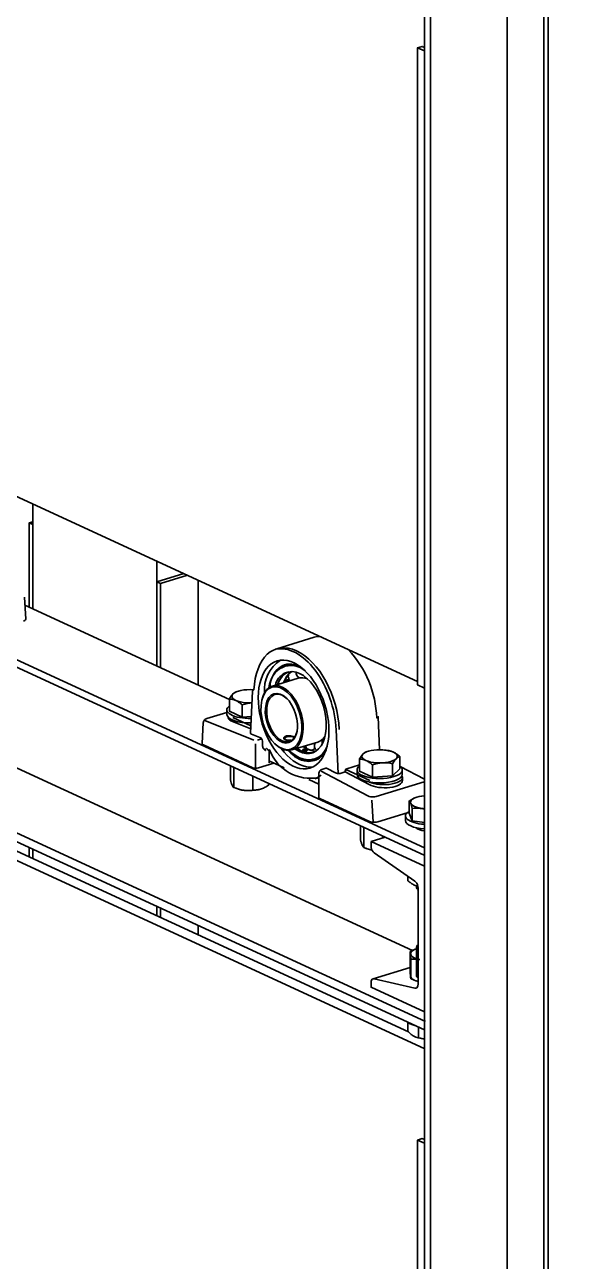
# Model space of a CAD drawing. Header units: millimetres. Extents: x -8400 to 8400, y -5940 to 5940.
# Drawn here: x 5259 to 5501, y 2877 to 3406 of the extents above; entities that cross this region are included whole.
import ezdxf

# ---------------------------------------------------------------- set-up
doc = ezdxf.new("R2010")
doc.units = ezdxf.units.MM
doc.layers.add('粗实线层', color=7, linetype='Continuous', lineweight=35)

msp = doc.modelspace()

# ---------------------------------------------------------------- linework, layer by layer
at = {"layer": '粗实线层', "linetype": 'Continuous', "lineweight": 35}
for points in [[(5481.115, 329.006), (5466.77, 335.623), (5466.247, 335.804), (5465.61, 335.924), (5464.909, 335.972), (5464.2, 335.944), (5463.541, 335.844), (5434.383, 329.462), (5433.724, 329.362), (5433.015, 329.334), (5432.314, 329.382), (5431.677, 329.501), (5431.154, 329.683), (5429.862, 330.279), (5429.862, 3911.461), (3411.605, 4842.468), (3411.605, 4840.57), (3411.713, 4839.838), (3412.025, 4839.252), (3412.506, 4838.877), (5429.848, 3908.291)], [(5515.61, 3893.617), (6350.087, 4148.576), (6350.44, 4148.781), (6350.713, 4149.149), (6350.885, 4149.653), (6350.943, 4150.255), (6350.943, 4152.153), (6324.387, 4164.403), (5489.048, 3909.18), (5515.604, 3896.93), (5515.604, 315.749), (5482.974, 305.779), (5481.682, 306.375), (5481.261, 306.656), (5481.115, 306.973), (5481.115, 3888.155)], [(5429.862, 3051.702), (5429.862, 3053.599), (3411.605, 3984.607), (3427.906, 3989.587)], [(3411.605, 3984.607), (3411.605, 3982.709), (3411.713, 3981.976), (3412.025, 3981.39), (3412.506, 3981.015), (5429.848, 3050.429)], [(5465.407, 3917.128), (5465.407, 335.946)], [(3415.693, 3912.533), (3413.26, 3911.334), (3412.732, 3910.979), (3412.27, 3910.477), (3411.911, 3909.865), (3411.683, 3909.194), (3411.605, 3908.517), (3411.605, 3906.619), (5429.862, 2975.612), (5429.862, 2977.51)], [(3412.133, 3910.275), (5430.389, 2979.268)], [(5432.517, 3910.542), (5432.517, 329.36)], [(5482.974, 3886.961), (5482.974, 305.779)], [(4451.743, 3458.539), (5424.763, 3009.692)], [(5429.862, 3396.555), (5428.938, 3396.982), (5426.98, 3396.383), (5429.862, 3395.054)], [(5426.98, 3396.383), (5426.98, 3123.428), (5429.862, 3122.099)], [(4966.859, 3337.18), (5426.971, 3124.933)], [(5262.148, 3155.982), (5262.148, 3200.966)], [(5262.148, 3193.365), (5260.554, 3192.878), (5262.148, 3192.143), (5262.148, 3155.985)], [(5260.554, 3192.878), (5260.554, 3156.72)], [(5423.08, 2974.757), (4966.855, 3185.21)], [(5429.856, 2967.628), (4966.859, 3181.205)], [(5315.259, 3176.465), (5315.259, 3131.482)], [(5326.764, 3171.158), (5315.259, 3167.643), (5316.853, 3166.908), (5328.358, 3170.423)], [(5332.97, 3123.315), (5332.97, 3168.294)], [(5315.259, 3167.643), (5315.259, 3131.485)], [(5316.853, 3166.908), (5316.853, 3130.749)], [(5258.552, 3160.965), (5259.097, 3151.57), (5258.999, 3151.287), (5258.68, 3151.027), (5258.169, 3150.816)], [(5346.316, 3117.16), (5258.743, 3157.557)], [(5382.708, 3143.83), (5366.654, 3138.925)], [(5385.09, 3144.253), (5383.881, 3144.112), (5382.708, 3143.83)], [(5370.992, 3132.351), (5368.989, 3131.234)], [(5375.861, 3126.341), (5364.756, 3122.949)], [(5366.943, 3123.616), (5367.53, 3125.008), (5368.239, 3126.237), (5369.061, 3127.29), (5369.986, 3128.153), (5371.003, 3128.814)], [(5367.043, 3123.646), (5367.581, 3124.909), (5368.221, 3126.038), (5368.956, 3127.02), (5369.778, 3127.845), (5370.679, 3128.504), (5371.651, 3128.992)], [(5373.038, 3129.136), (5372.008, 3128.285), (5371.095, 3127.209), (5370.309, 3125.923), (5369.664, 3124.447)], [(5371.881, 3128.321), (5371.003, 3127.158), (5370.261, 3125.853), (5369.721, 3124.605)], [(5379.824, 3126.015), (5378.796, 3126.367), (5377.783, 3126.54), (5376.801, 3126.531), (5375.86, 3126.341)], [(5346.32, 3117.431), (5346.703, 3118.068), (5347.089, 3118.647), (5347.284, 3118.911), (5347.48, 3119.158), (5347.579, 3119.274), (5347.678, 3119.385), (5347.703, 3119.412), (5347.727, 3119.439), (5347.752, 3119.465), (5347.777, 3119.491), (5347.827, 3119.542), (5347.876, 3119.592), (5348.452, 3120.038), (5349.225, 3120.439), (5350.173, 3120.785), (5351.265, 3121.062), (5352.47, 3121.265), (5353.75, 3121.386), (5355.308, 3121.419), (5356.85, 3121.332)], [(5349.557, 3120.574), (5349.06, 3120.384), (5348.663, 3120.197), (5348.468, 3120.078), (5348.272, 3119.938), (5348.075, 3119.776), (5347.876, 3119.592), (5347.516, 3119.115), (5347.381, 3118.622), (5347.476, 3118.128), (5347.798, 3117.647), (5348.338, 3117.195), (5349.079, 3116.785), (5349.999, 3116.429), (5351.068, 3116.139), (5352.256, 3115.923), (5353.526, 3115.787), (5354.839, 3115.737), (5356.156, 3115.773)], [(5356.848, 3121.279), (5356.396, 3121.057), (5356.227, 3120.766), (5355.443, 3102.739), (5355.537, 3102.543), (5355.824, 3102.374), (5359.442, 3100.944), (5359.782, 3100.728), (5360.091, 3100.372), (5360.338, 3099.911), (5360.498, 3099.394), (5360.553, 3098.873), (5360.553, 3097.487), (5360.555, 3097.387), (5360.56, 3097.289), (5360.57, 3097.193), (5360.584, 3097.098), (5360.6, 3097.005), (5360.621, 3096.915), (5360.632, 3096.87), (5360.644, 3096.826), (5360.657, 3096.782), (5360.671, 3096.738), (5360.733, 3096.57), (5360.805, 3096.412), (5360.885, 3096.262), (5360.974, 3096.121), (5361.022, 3096.052), (5361.071, 3095.985), (5361.121, 3095.921), (5361.173, 3095.857), (5361.28, 3095.735), (5361.391, 3095.619), (5361.505, 3095.507), (5361.621, 3095.398), (5361.68, 3095.344), (5361.739, 3095.291), (5361.769, 3095.264), (5361.798, 3095.238), (5361.813, 3095.224), (5361.828, 3095.211), (5361.843, 3095.198), (5361.858, 3095.185)], [(5355.755, 3109.899), (5351.839, 3109.663), (5346.32, 3112.209), (5346.32, 3117.431), (5346.658, 3117.411), (5347, 3117.377), (5347.086, 3117.366), (5347.172, 3117.354), (5347.257, 3117.341), (5347.344, 3117.327), (5347.516, 3117.295), (5347.689, 3117.258), (5348.035, 3117.171), (5348.382, 3117.064), (5348.73, 3116.935), (5349.079, 3116.785), (5349.43, 3116.612), (5349.782, 3116.417), (5349.825, 3116.392), (5349.869, 3116.366), (5349.913, 3116.339), (5349.957, 3116.312), (5350.045, 3116.258), (5350.133, 3116.202), (5350.306, 3116.087), (5350.48, 3115.969), (5350.824, 3115.719), (5351.165, 3115.454), (5351.503, 3115.176), (5351.839, 3114.885), (5351.839, 3109.663)], [(5351.839, 3114.885), (5352.903, 3115.209), (5353.975, 3115.472), (5354.516, 3115.577), (5355.059, 3115.663), (5356.009, 3115.763)], [(5360.268, 3116.978), (5360.196, 3116.652)], [(5371.053, 3117.532), (5370.009, 3118.394), (5368.936, 3119.017)], [(5345.277, 3111.659), (5336.657, 3109.025), (5336.323, 3108.904), (5336.019, 3108.732), (5335.723, 3108.492), (5335.47, 3108.197), (5335.307, 3107.918), (5335.209, 3107.615), (5335.193, 3107.474), (5335.192, 3107.33)], [(5345.277, 3112.731), (5345.277, 3110.78)], [(5365.393, 3089.903), (5358.791, 3087.885), (5358.21, 3087.77), (5357.557, 3087.747), (5356.929, 3087.819), (5356.423, 3087.976), (5335.184, 3097.774), (5334.864, 3097.963), (5334.671, 3098.175), (5334.615, 3098.397), (5335.16, 3107.293)], [(5335.528, 3108.275), (5335.825, 3108.128), (5356.875, 3099.809)], [(5355.526, 3104.652), (5347.621, 3107.776), (5346.987, 3108.068), (5346.481, 3108.389), (5346.112, 3108.735), (5345.888, 3109.099), (5345.813, 3109.473), (5345.813, 3109.587)], [(5355.583, 3105.949), (5347.856, 3109.513)], [(5358.334, 3099.827), (5360.096, 3100.365)], [(5374.212, 3101.089), (5374.157, 3101.115), (5374.077, 3101.151), (5373.992, 3101.187), (5373.902, 3101.223), (5373.808, 3101.258), (5373.76, 3101.275), (5373.71, 3101.293), (5373.66, 3101.31), (5373.609, 3101.327), (5373.505, 3101.36), (5373.398, 3101.392), (5373.287, 3101.423), (5373.174, 3101.454), (5373.145, 3101.461), (5373.116, 3101.469), (5373.088, 3101.476), (5373.058, 3101.482), (5373, 3101.496), (5372.941, 3101.51), (5372.822, 3101.535), (5372.702, 3101.559), (5372.581, 3101.581), (5372.459, 3101.601), (5372.397, 3101.61), (5372.335, 3101.618), (5372.273, 3101.627), (5372.211, 3101.634), (5372.087, 3101.647), (5371.964, 3101.656), (5371.842, 3101.663), (5371.721, 3101.668), (5371.6, 3101.67), (5371.48, 3101.668), (5371.421, 3101.666), (5371.362, 3101.663), (5371.303, 3101.659), (5371.245, 3101.655), (5371.132, 3101.643), (5371.022, 3101.629), (5370.914, 3101.611), (5370.808, 3101.59), (5370.757, 3101.578), (5370.706, 3101.565), (5370.681, 3101.559), (5370.656, 3101.552), (5370.631, 3101.545), (5370.607, 3101.537), (5370.512, 3101.506), (5370.422, 3101.472), (5370.337, 3101.435), (5370.255, 3101.396), (5370.178, 3101.353), (5370.106, 3101.307), (5370.039, 3101.259), (5369.977, 3101.209), (5369.921, 3101.157), (5369.871, 3101.104), (5369.826, 3101.049), (5369.787, 3100.992), (5369.778, 3100.978), (5369.769, 3100.963), (5369.761, 3100.949), (5369.753, 3100.934), (5369.738, 3100.905), (5369.725, 3100.875), (5369.704, 3100.816), (5369.688, 3100.756), (5369.679, 3100.696), (5369.675, 3100.637), (5369.675, 3100.606), (5369.677, 3100.576), (5369.681, 3100.546), (5369.686, 3100.516), (5369.7, 3100.458), (5369.72, 3100.4), (5369.747, 3100.344), (5369.779, 3100.289), (5369.817, 3100.236), (5369.861, 3100.183), (5369.886, 3100.158), (5369.911, 3100.133), (5369.939, 3100.109), (5369.967, 3100.085), (5370.028, 3100.04), (5370.093, 3099.997), (5370.164, 3099.957), (5370.241, 3099.919), (5370.323, 3099.884), (5370.408, 3099.852), (5370.497, 3099.823), (5370.591, 3099.797), (5370.688, 3099.774), (5370.789, 3099.755), (5370.815, 3099.75), (5370.841, 3099.746), (5370.868, 3099.742), (5370.895, 3099.738), (5370.948, 3099.73), (5371.003, 3099.724), (5371.113, 3099.713), (5371.225, 3099.705), (5371.341, 3099.7), (5371.457, 3099.698), (5371.516, 3099.698), (5371.577, 3099.699), (5371.637, 3099.7), (5371.698, 3099.702), (5371.82, 3099.708), (5371.942, 3099.716), (5372.064, 3099.726), (5372.187, 3099.738), (5372.311, 3099.753), (5372.434, 3099.769), (5372.465, 3099.774), (5372.496, 3099.778), (5372.527, 3099.783), (5372.558, 3099.788), (5372.619, 3099.797), (5372.68, 3099.807), (5372.869, 3099.841)], [(5370.199, 3100.85), (5369.891, 3100.589), (5369.729, 3100.401), (5369.675, 3100.205)], [(5374.177, 3100.867), (5374.05, 3100.955), (5373.896, 3101.036), (5373.413, 3101.2), (5372.822, 3101.304), (5372.175, 3101.338), (5371.531, 3101.299), (5370.946, 3101.19), (5370.473, 3101.022), (5370.153, 3100.808), (5370.016, 3100.568), (5370.073, 3100.324), (5370.319, 3100.097), (5370.732, 3099.907), (5371.277, 3099.772), (5371.903, 3099.703)], [(5373.115, 3095.588), (5384.22, 3098.981), (5385.106, 3099.35), (5385.925, 3099.892), (5386.668, 3100.6), (5387.324, 3101.466)], [(5392.893, 3085.486), (5392.109, 3104.241)], [(5357.485, 3087.75), (5357.485, 3098.2)], [(5361.131, 3095.908), (5361.515, 3095.895), (5361.913, 3095.656)], [(5363.359, 3095.539), (5363.359, 3090.061), (5363.43, 3090.418), (5363.624, 3090.614), (5363.89, 3090.595), (5369.834, 3087.854)], [(5365.816, 3098.262), (5366.057, 3098.031)], [(5382.11, 3088.338), (5380.739, 3088.267), (5379.328, 3088.411), (5377.891, 3088.768), (5376.441, 3089.335), (5375.067, 3090.061), (5373.704, 3090.963), (5372.365, 3092.037), (5371.058, 3093.271), (5369.796, 3094.656), (5368.589, 3096.181)], [(5381.575, 3094.216), (5380.362, 3094.196), (5379.112, 3094.394), (5377.842, 3094.808), (5376.567, 3095.431), (5375.303, 3096.256)], [(5382.21, 3094.43), (5381.132, 3094.292), (5380.017, 3094.335), (5378.874, 3094.559), (5377.716, 3094.962), (5376.556, 3095.54), (5375.403, 3096.287)], [(5378.024, 3097.087), (5379.385, 3096.225), (5380.754, 3095.598), (5382.113, 3095.217), (5383.442, 3095.086)], [(5378.157, 3096.929), (5379.136, 3096.354), (5380.974, 3095.484), (5382.844, 3094.937)], [(5404.827, 3094.66), (5404.43, 3094.473), (5404.236, 3094.353), (5404.039, 3094.213), (5403.842, 3094.051), (5403.644, 3093.866), (5403.595, 3093.817), (5403.545, 3093.766), (5403.52, 3093.74), (5403.495, 3093.713), (5403.47, 3093.687), (5403.445, 3093.66), (5403.346, 3093.549), (5403.248, 3093.433), (5403.052, 3093.186), (5402.857, 3092.921), (5402.47, 3092.343), (5402.087, 3091.706)], [(5405.324, 3094.849), (5404.827, 3094.659)], [(5409.517, 3095.661), (5410.067, 3095.683), (5410.614, 3095.684), (5411.158, 3095.664), (5411.698, 3095.624), (5412.771, 3095.49), (5413.834, 3095.295), (5414.173, 3095.276), (5414.514, 3095.241), (5414.6, 3095.23), (5414.686, 3095.218), (5414.772, 3095.205), (5414.858, 3095.19), (5415.031, 3095.159), (5415.203, 3095.122), (5415.55, 3095.035), (5415.896, 3094.927), (5416.245, 3094.799), (5416.594, 3094.649), (5416.944, 3094.476), (5417.296, 3094.281), (5417.34, 3094.255), (5417.384, 3094.229), (5417.428, 3094.203), (5417.472, 3094.176), (5417.56, 3094.121), (5417.647, 3094.066), (5417.821, 3093.951), (5417.995, 3093.832), (5418.338, 3093.583), (5418.68, 3093.318), (5419.018, 3093.039), (5419.354, 3092.749)], [(5416.141, 3094.839), (5416.117, 3094.849)], [(5346.782, 3088.747), (5346.782, 3082.785), (5346.952, 3082.126), (5347.126, 3081.525), (5347.212, 3081.25), (5347.3, 3080.993), (5347.388, 3080.755), (5347.476, 3080.538), (5347.498, 3080.487), (5347.521, 3080.437), (5347.531, 3080.413), (5347.542, 3080.389), (5347.554, 3080.365), (5347.565, 3080.342), (5347.609, 3080.253), (5347.653, 3080.169), (5347.741, 3080.018), (5347.827, 3079.887), (5348, 3079.683), (5348.171, 3079.544)], [(5381.291, 3091.116), (5383.828, 3091.317)], [(5395.989, 3086.14), (5395.972, 3086.538), (5396.042, 3086.962), (5396.27, 3087.326), (5396.591, 3087.532), (5402.087, 3089.211)], [(5407.607, 3083.937), (5402.087, 3086.484), (5402.087, 3091.706), (5402.425, 3091.686), (5402.767, 3091.652), (5402.853, 3091.641), (5402.939, 3091.629), (5403.025, 3091.616), (5403.111, 3091.601), (5403.284, 3091.57), (5403.457, 3091.533), (5403.803, 3091.446), (5404.149, 3091.339), (5404.498, 3091.21), (5404.847, 3091.06), (5405.197, 3090.887), (5405.549, 3090.692), (5405.593, 3090.666), (5405.637, 3090.64), (5405.681, 3090.614), (5405.725, 3090.587), (5405.812, 3090.532), (5405.9, 3090.476), (5406.074, 3090.362), (5406.248, 3090.243), (5406.592, 3089.993), (5406.933, 3089.728), (5407.271, 3089.45), (5407.607, 3089.16)], [(5416.24, 3089.681), (5416.624, 3090.319), (5417.011, 3090.898), (5417.205, 3091.163), (5417.401, 3091.409), (5417.598, 3091.636), (5417.797, 3091.842), (5417.846, 3091.89), (5417.896, 3091.937), (5417.921, 3091.96), (5417.946, 3091.982), (5417.971, 3092.005), (5417.995, 3092.026), (5418.094, 3092.11), (5418.193, 3092.188), (5418.389, 3092.329), (5418.584, 3092.448), (5418.971, 3092.631), (5419.354, 3092.749), (5419.354, 3087.527), (5416.24, 3084.459)], [(5348.171, 3087.805), (5348.082, 3088.153)], [(5348.698, 3087.873), (5348.171, 3087.805), (5348.171, 3079.544), (5349.177, 3079.14), (5350.193, 3078.797), (5350.704, 3078.651), (5351.219, 3078.525), (5351.736, 3078.418), (5352.256, 3078.333), (5353.526, 3078.197), (5354.839, 3078.147), (5356.156, 3078.183), (5357.436, 3078.304), (5358.64, 3078.506), (5359.733, 3078.785)], [(5356.342, 3084.337), (5356.342, 3078.375), (5355.337, 3078.259), (5354.322, 3078.206), (5353.811, 3078.207), (5353.296, 3078.228), (5353.037, 3078.246), (5352.777, 3078.269), (5352.712, 3078.276), (5352.647, 3078.283), (5352.582, 3078.29), (5352.516, 3078.298), (5352.386, 3078.315), (5352.256, 3078.333), (5350.811, 3078.609), (5349.557, 3078.995), (5349.017, 3079.2)], [(5382.959, 3083.224), (5384.343, 3083.877), (5385.643, 3084.747)], [(5383.618, 3083.401), (5384.726, 3083.739)], [(5385.594, 3086.499), (5405.715, 3075.887), (5406.196, 3075.69), (5406.777, 3075.547), (5407.418, 3075.467), (5408.074, 3075.456), (5408.704, 3075.515), (5409.264, 3075.64), (5429.821, 3081.921)], [(5396.182, 3087.22), (5406.442, 3082.487)], [(5401.044, 3087.005), (5401.044, 3085.055)], [(5429.862, 3083.062), (5419.52, 3088.517)], [(5420.397, 3085.055), (5420.397, 3087.005)], [(5420.512, 3082.447), (5420.512, 3083.725)], [(5363.124, 3081.209), (5363.124, 3080.448), (5362.708, 3080.184), (5362.289, 3079.932), (5362.183, 3079.871), (5362.077, 3079.812), (5361.971, 3079.753), (5361.866, 3079.695), (5361.654, 3079.582), (5361.441, 3079.474), (5361.016, 3079.272), (5360.59, 3079.089), (5360.162, 3078.927), (5359.733, 3078.785), (5359.302, 3078.664), (5358.87, 3078.564), (5358.816, 3078.553), (5358.762, 3078.543), (5358.708, 3078.533), (5358.654, 3078.522), (5358.546, 3078.504), (5358.439, 3078.486), (5358.225, 3078.455), (5358.012, 3078.429), (5357.589, 3078.391), (5357.17, 3078.371), (5356.755, 3078.366), (5356.342, 3078.375)], [(5360.349, 3078.995), (5360.382, 3079.007)], [(5384.726, 3080.984), (5380.438, 3082.962)], [(5407.918, 3064.609), (5407.374, 3074.009)], [(5426.715, 3075.354), (5426.286, 3075.212), (5425.858, 3075.05), (5425.431, 3074.866), (5425.006, 3074.664), (5424.794, 3074.556), (5424.582, 3074.443), (5424.476, 3074.386), (5424.371, 3074.327), (5424.265, 3074.267), (5424.159, 3074.206), (5423.739, 3073.955), (5423.324, 3073.691)], [(5424.713, 3065.228), (5423.324, 3068.469), (5423.324, 3073.691), (5423.495, 3073.552), (5423.668, 3073.347), (5423.754, 3073.217), (5423.842, 3073.065), (5423.93, 3072.893), (5424.018, 3072.698), (5424.041, 3072.645), (5424.063, 3072.591), (5424.073, 3072.564), (5424.084, 3072.536), (5424.096, 3072.508), (5424.107, 3072.48), (5424.151, 3072.363), (5424.195, 3072.242), (5424.283, 3071.984), (5424.369, 3071.709), (5424.542, 3071.108), (5424.713, 3070.45), (5425.719, 3070.566), (5426.735, 3070.619), (5427.246, 3070.618), (5427.761, 3070.598), (5428.278, 3070.556), (5428.799, 3070.492), (5428.928, 3070.473), (5429.058, 3070.452), (5429.124, 3070.441), (5429.189, 3070.43), (5429.254, 3070.419), (5429.319, 3070.407), (5429.579, 3070.356), (5429.838, 3070.3), (5429.863, 3070.294)], [(5429.862, 3070.373), (5429.324, 3070.425), (5428.799, 3070.492), (5427.61, 3070.708), (5426.541, 3070.999), (5425.621, 3071.355), (5424.88, 3071.765), (5424.34, 3072.217), (5424.018, 3072.698), (5423.923, 3073.192), (5424.058, 3073.685), (5424.418, 3074.161), (5424.994, 3074.607), (5425.767, 3075.009), (5426.715, 3075.354), (5427.68, 3075.605), (5428.738, 3075.797), (5429.862, 3075.925)], [(5426.099, 3075.144), (5426.065, 3075.131)], [(5429.862, 3064.491), (5424.713, 3065.228), (5424.713, 3070.45)], [(5402.549, 3063.022), (5402.549, 3057.06), (5402.72, 3056.401), (5402.893, 3055.8), (5402.98, 3055.525), (5403.067, 3055.268), (5403.155, 3055.03), (5403.244, 3054.813), (5403.266, 3054.762), (5403.288, 3054.712), (5403.299, 3054.688), (5403.31, 3054.664), (5403.321, 3054.64), (5403.332, 3054.617), (5403.376, 3054.527), (5403.42, 3054.444), (5403.508, 3054.293), (5403.595, 3054.162), (5403.768, 3053.958), (5403.938, 3053.819)], [(5403.938, 3062.08), (5403.849, 3062.428)], [(5404.466, 3062.148), (5403.938, 3062.08), (5403.938, 3053.819), (5404.945, 3053.415), (5405.96, 3053.071), (5406.471, 3052.926), (5406.986, 3052.799), (5407.441, 3052.705)], [(5421.819, 3067.3), (5421.819, 3065.35)], [(5429.862, 3060.895), (5428.861, 3061.055), (5427.965, 3061.286), (5427.208, 3061.58), (5426.621, 3061.923), (5426.227, 3062.303)], [(5426.572, 3062.222), (5426.572, 3061.96)], [(5407.024, 3056.336), (5413.052, 3058.177)], [(5412.109, 3058.612), (5412.109, 3057.89)], [(5260.554, 3053.713), (5260.554, 3049.73)], [(5262.148, 3049), (5262.148, 3052.978), (5262.148, 3048.995)], [(5404.784, 3053.476), (5405.324, 3053.27), (5406.308, 3052.954), (5407.422, 3052.705)], [(5422.862, 3041.458), (5422.862, 3039.564), (5423.2, 3039.271), (5423.542, 3038.99), (5423.627, 3038.922), (5423.714, 3038.855), (5423.799, 3038.788), (5423.886, 3038.723), (5424.058, 3038.596), (5424.231, 3038.473), (5424.577, 3038.241), (5424.924, 3038.029), (5425.272, 3037.836), (5425.621, 3037.664), (5425.972, 3037.513), (5426.323, 3037.384), (5426.367, 3037.369), (5426.411, 3037.355), (5426.455, 3037.34), (5426.499, 3037.327), (5426.587, 3037.3), (5426.675, 3037.275), (5426.848, 3037.229), (5427.022, 3037.188), (5427.214, 3037.148)], [(5427.143, 3037.132), (5426.333, 3037.378), (5425.621, 3037.664)], [(5426.074, 3037.473), (5426.099, 3037.464)], [(5426.572, 3037.298), (5426.572, 3036.561)], [(5426.572, 3036.561), (5426.733, 3036.092), (5427.206, 3035.654)], [(5426.994, 3035.813), (5427.206, 3035.633)], [(5315.259, 3024.495), (5315.259, 3028.478), (5315.259, 3024.499)], [(5316.853, 3027.743), (5316.853, 3023.759)], [(5332.97, 3016.326), (5332.97, 3020.308)], [(5423.798, 3009.195), (5424.715, 3009.667), (5425.64, 3010.079), (5425.937, 3010.196)], [(5424.052, 3005.913), (5424.021, 3006.578), (5423.989, 3007.183), (5423.974, 3007.462), (5423.958, 3007.721), (5423.941, 3007.961), (5423.925, 3008.181), (5423.921, 3008.232), (5423.917, 3008.283), (5423.915, 3008.308), (5423.913, 3008.332), (5423.911, 3008.356), (5423.909, 3008.379), (5423.901, 3008.47), (5423.893, 3008.555), (5423.877, 3008.709), (5423.861, 3008.842), (5423.83, 3009.051), (5423.798, 3009.195), (5423.798, 3000.934), (5423.83, 3000.27), (5423.861, 2999.664), (5423.877, 2999.386), (5423.893, 2999.126), (5423.909, 2998.887), (5423.925, 2998.667), (5423.929, 2998.615), (5423.933, 2998.565), (5423.935, 2998.54), (5423.937, 2998.516), (5423.939, 2998.492), (5423.941, 2998.468), (5423.95, 2998.377), (5423.958, 2998.293), (5423.974, 2998.139), (5423.989, 2998.006), (5424.021, 2997.797), (5424.052, 2997.653)], [(5426.572, 3010.424), (5425.629, 3010.061), (5424.872, 3009.642), (5424.325, 3009.179), (5424.006, 3008.687), (5423.925, 3008.181), (5424.052, 3007.739), (5424.361, 3007.309), (5424.845, 3006.903), (5425.491, 3006.53), (5426.285, 3006.2), (5427.206, 3005.92)], [(5426.099, 3010.258), (5425.936, 3010.196)], [(5426.572, 3011.16), (5426.572, 2998.465)], [(5427.206, 3012.089), (5426.994, 3011.909), (5426.656, 3011.499), (5426.578, 3011.072), (5426.765, 3010.649), (5427.206, 3010.253)], [(5427.206, 3012.034), (5427.064, 3011.617), (5427.206, 3011.199)], [(5427.9, 3005.761), (5427.413, 3005.849), (5426.928, 3005.915), (5426.444, 3005.961), (5425.962, 3005.986), (5425.721, 3005.991), (5425.48, 3005.992), (5425.36, 3005.991), (5425.24, 3005.989), (5425.12, 3005.986), (5425.001, 3005.981), (5424.524, 3005.954), (5424.052, 3005.913), (5424.052, 2997.653), (5424.524, 2997.421), (5425.001, 2997.201), (5425.12, 2997.148), (5425.24, 2997.096), (5425.36, 2997.045), (5425.48, 2996.995), (5425.721, 2996.899), (5425.962, 2996.807), (5426.444, 2996.637)], [(5423.798, 3002.388), (5407.879, 2997.525)], [(5423.925, 2998.667), (5424.052, 2998.224), (5424.361, 2997.795), (5424.845, 2997.389), (5425.491, 2997.016), (5426.285, 2996.686), (5427.206, 2996.406)], [(5427.206, 2998.119), (5426.789, 2998.299), (5426.533, 2998.511), (5426.446, 2998.746)], [(5422.677, 2978.926), (5423.492, 2978.38), (5424.544, 2977.895), (5425.803, 2977.484)], [(5427.344, 2972.311), (5426.779, 2972.395), (5426.208, 2972.544), (5425.921, 2972.646), (5425.632, 2972.769), (5425.342, 2972.913), (5425.049, 2973.08), (5424.976, 2973.126), (5424.903, 2973.172), (5424.866, 2973.196), (5424.83, 2973.221), (5424.793, 2973.245), (5424.757, 2973.27), (5424.611, 2973.372), (5424.465, 2973.479), (5424.176, 2973.709), (5423.888, 2973.956), (5423.319, 2974.502), (5422.754, 2975.105), (5422.754, 2978.864)], [(5425.958, 2972.632), (5426.099, 2972.578), (5427.211, 2972.228), (5428.481, 2971.965), (5429.862, 2971.797)], [(5429.861, 2971.831), (5429.504, 2971.877), (5428.419, 2972.062), (5427.344, 2972.311), (5427.344, 2976.773)], [(5429.853, 2971.633), (5429.397, 2971.843)], [(5429.862, 2928.632), (5428.938, 2929.057), (5426.98, 2928.459), (5426.98, 2655.503), (5429.862, 2654.174)], [(5426.98, 2928.459), (5429.862, 2927.13)]]:
    msp.add_lwpolyline(points, dxfattribs=at)
for points in [[(5410.688, 3095.681), (5410.099, 3109.774), (5409.941, 3109.525), (5409.478, 3109.312, 0.1802573), (5397.29, 3138.625)], [(5362.207, 3096.289), (5362.221, 3096.284), (5362.277, 3096.251), (5362.367, 3096.183), (5362.483, 3096.075), (5362.61, 3095.93), (5362.713, 3095.79), (5362.823, 3095.622), (5363.092, 3095.513), (5363.589, 3095.597, 0.3684057), (5384.726, 3083.812)], [(5387.567, 3095.089, -0.4183677), (5376.441, 3091.675), (5375.165, 3092.351), (5373.901, 3093.2), (5372.659, 3094.211), (5371.45, 3095.376)], [(5372.064, 3095.389), (5373.492, 3094.121), (5374.957, 3093.076), (5376.441, 3092.268, 0.4970968), (5388.419, 3098.107)], [(5380.821, 3095.573, 0.1260225), (5382.073, 3095.63, 0.1104894), (5383.031, 3096.175)], [(5406.208, 3080.75), (5395.989, 3086.14), (5394.21, 3085.596), (5393.755, 3085.501), (5393.239, 3085.47), (5392.714, 3085.506), (5392.231, 3085.606), (5391.838, 3085.761), (5388.218, 3087.669), (5387.941, 3087.762), (5387.679, 3087.743), (5385.917, 3087.204, 0.3298032), (5384.726, 3085.595), (5384.726, 3075.145), (5384.823, 3074.933), (5385.104, 3074.746), (5406.342, 3064.949), (5406.823, 3064.779), (5407.404, 3064.66), (5408.046, 3064.602), (5408.707, 3064.609), (5409.338, 3064.68), (5409.899, 3064.809), (5422.532, 3068.669)]]:
    msp.add_lwpolyline(points, format="xyb", dxfattribs=at)
for points in [[(5377.975, 3095.263), (5378.044, 3095.234), (5378.12, 3095.209), (5378.16, 3095.198), (5378.202, 3095.187), (5378.224, 3095.182), (5378.246, 3095.177), (5378.269, 3095.173), (5378.291, 3095.169), (5378.384, 3095.154), (5378.481, 3095.143), (5378.505, 3095.141), (5378.53, 3095.139), (5378.556, 3095.138), (5378.581, 3095.137), (5378.632, 3095.134), (5378.683, 3095.133), (5378.786, 3095.134), (5378.889, 3095.139), (5378.915, 3095.14), (5378.94, 3095.142), (5378.966, 3095.144), (5378.992, 3095.147), (5379.042, 3095.152), (5379.091, 3095.158), (5379.14, 3095.165), (5379.188, 3095.173), (5379.212, 3095.177), (5379.236, 3095.181), (5379.259, 3095.185), (5379.282, 3095.19), (5379.371, 3095.211), (5379.454, 3095.234), (5379.493, 3095.247), (5379.531, 3095.259), (5379.549, 3095.266), (5379.567, 3095.273), (5379.584, 3095.281), (5379.601, 3095.287), (5379.662, 3095.317), (5379.716, 3095.349), (5379.727, 3095.356), (5379.739, 3095.365), (5379.75, 3095.373), (5379.76, 3095.381), (5379.779, 3095.398), (5379.795, 3095.415), (5379.821, 3095.45), (5379.836, 3095.486), (5379.841, 3095.504), (5379.842, 3095.522), (5379.841, 3095.539), (5379.838, 3095.558), (5379.832, 3095.576), (5379.823, 3095.593), (5379.812, 3095.611), (5379.798, 3095.629), (5379.764, 3095.664), (5379.721, 3095.698), (5379.708, 3095.706), (5379.695, 3095.714), (5379.682, 3095.722), (5379.668, 3095.73), (5379.638, 3095.746), (5379.607, 3095.761), (5379.538, 3095.79), (5379.462, 3095.817), (5379.441, 3095.823), (5379.421, 3095.83), (5379.4, 3095.836), (5379.378, 3095.842), (5379.335, 3095.853), (5379.291, 3095.863), (5379.245, 3095.873), (5379.198, 3095.882), (5379.174, 3095.887), (5379.15, 3095.891), (5379.125, 3095.895), (5379.1, 3095.898), (5379, 3095.91), (5378.899, 3095.919), (5378.848, 3095.922), (5378.796, 3095.924), (5378.77, 3095.925), (5378.744, 3095.925), (5378.718, 3095.925), (5378.692, 3095.925), (5378.59, 3095.922), (5378.49, 3095.915), (5378.466, 3095.912), (5378.441, 3095.91), (5378.417, 3095.907), (5378.393, 3095.904), (5378.345, 3095.896), (5378.299, 3095.888), (5378.211, 3095.869), (5378.127, 3095.847), (5378.107, 3095.841), (5378.088, 3095.834), (5378.069, 3095.827), (5378.051, 3095.821), (5378.014, 3095.807), (5377.981, 3095.792), (5377.949, 3095.775), (5377.919, 3095.759), (5377.891, 3095.742), (5377.865, 3095.724), (5377.821, 3095.687), (5377.786, 3095.649), (5377.772, 3095.629), (5377.76, 3095.608), (5377.751, 3095.587), (5377.744, 3095.567), (5377.739, 3095.526), (5377.743, 3095.484), (5377.746, 3095.474), (5377.749, 3095.464), (5377.753, 3095.453), (5377.758, 3095.443), (5377.769, 3095.423), (5377.782, 3095.404), (5377.798, 3095.384), (5377.817, 3095.365), (5377.827, 3095.356), (5377.837, 3095.347), (5377.848, 3095.338), (5377.86, 3095.329), (5377.913, 3095.295)], [(5417.797, 3091.842), (5417.221, 3091.396), (5416.448, 3090.995), (5415.501, 3090.649), (5414.408, 3090.371), (5413.204, 3090.169), (5411.924, 3090.047), (5410.607, 3090.012), (5409.294, 3090.062), (5408.024, 3090.198), (5406.836, 3090.414), (5405.766, 3090.704), (5404.847, 3091.06), (5404.106, 3091.47), (5403.566, 3091.922), (5403.244, 3092.403), (5403.149, 3092.897), (5403.283, 3093.39), (5403.644, 3093.866), (5404.22, 3094.312), (5404.993, 3094.714), (5405.94, 3095.059), (5407.033, 3095.337), (5408.237, 3095.54), (5409.517, 3095.661), (5410.834, 3095.697), (5412.147, 3095.646), (5413.417, 3095.511), (5414.605, 3095.295), (5415.675, 3095.005), (5416.594, 3094.649), (5417.334, 3094.239), (5417.874, 3093.786), (5418.197, 3093.306), (5418.292, 3092.812), (5418.158, 3092.319)], [(5411.924, 3090.047), (5412.061, 3090.055), (5412.198, 3090.061), (5412.267, 3090.064), (5412.336, 3090.066), (5412.405, 3090.068), (5412.474, 3090.07), (5412.748, 3090.072), (5413.022, 3090.07), (5413.566, 3090.05), (5414.106, 3090.01), (5415.179, 3089.876), (5416.24, 3089.681), (5416.24, 3084.459), (5407.607, 3083.937), (5407.607, 3089.16), (5408.67, 3089.484), (5409.743, 3089.747), (5410.283, 3089.852), (5410.827, 3089.938), (5411.374, 3090.003)], [(5407.024, 3056.336), (5407.024, 3054.436), (5407.087, 3053.753), (5407.272, 3053.067), (5407.563, 3052.431), (5407.939, 3051.896), (5408.368, 3051.504), (5425.862, 3039.379), (5426.291, 3038.988), (5426.666, 3038.452), (5426.958, 3037.816), (5427.143, 3037.13), (5427.206, 3036.448), (5427.206, 2995.213), (5427.143, 2994.59), (5426.958, 2994.074), (5426.666, 2993.707), (5426.291, 2993.519), (5425.862, 2993.523), (5408.368, 2997.536), (5407.939, 2997.541), (5407.563, 2997.352), (5407.272, 2996.985), (5407.087, 2996.469), (5407.024, 2995.846), (5407.024, 2993.946), (5429.862, 2983.411), (5429.862, 3045.8)]]:
    msp.add_lwpolyline(points, close=True, dxfattribs=at)
for centre, radius, start, end in [((5376.694, 3121.157), 15.409, 123.61962, 184.56462), ((5373.234, 3122.628), 9.524, 72.79473, 180.82496), ((5372.784, 3122.749), 9.014, 47.6774, 181.40872), ((5373.136, 3121.915), 7.215, 62.73705, 168.55455), ((5371.89, 3123.159), 2.524, 88.4674, 148.7532), ((5374.106, 3127.008), 2.524, 130.23664, 224.11783), ((5377.423, 3128.732), 2.524, 176.50477, 244.21442), ((5377.425, 3128.729), 2.521, 294.75126, 307.96361), ((5385.252, 3097.395), 2.511, 69.68226, 76.19642), ((5388.565, 3099.106), 2.524, 153.88433, 198.61508), ((5388.603, 3099.049), 2.593, 120.71159, 124.5129), ((5379.94, 3100.059), 9.219, 210.48006, 323.8768), ((5381.336, 3098.045), 2.525, 195.78152, 236.41701), ((5385.248, 3097.382), 2.524, 150.53436, 234.40483)]:
    msp.add_arc(centre, radius, start, end, dxfattribs=at)
for centre, major_axis, ratio, start_param, end_param in [((5375.136, 3111.164), (-8.482, 27.76), 0.5850576, 4.293547, 7.310204), ((5373.827, 3110.756), (-8.478, 27.769), 0.5851095, 4.3025411, 6.2430073), ((5376.45, 3111.537), (-6.281, 20.547), 0.5846446, 5.8007343, 7.1410665), ((5376.442, 3111.561), (-5.286, 17.301), 0.5850499, 2.4828367, 5.8020042), ((5368.95, 3109.232), (-4.195, 13.712), 0.58418, 5.8023217, 7.0877168), ((5368.936, 3109.269), (-3.074, 10.063), 0.5850535, 5.8019234, 10.2306159), ((5368.936, 3109.268), (-4.18, 13.68), 0.5850353, 2.3358502, 5.8018805), ((5354.953, 3112.73), (9.702, 0), 0.375388, 2.6729416, 4.7916984), ((5354.984, 3110.793), (9.683, 0.013), 0.3754696, 3.1416598, 4.7788928), ((5410.72, 3087.005), (-9.715, 0), 0.3754515, 5.8146526, 9.8931604), ((5410.72, 3085.056), (9.646, 0), 0.3755215, 3.1418026, 6.282764), ((5412.454, 3083.727), (-8.056, 0.002), 0.3755508, 0.6837701, 3.3883486), ((5412.454, 3082.662), (-8.043, 0.255), 0.4075597, 0.696701, 3.154244), ((5431.499, 3067.301), (9.681, 0.001), 0.3753713, 2.5765269, 4.5424771), ((5431.554, 3065.369), (9.746, 0.019), 0.3751741, 3.141515, 4.5370297)]:
    msp.add_ellipse(centre, major_axis=major_axis, ratio=ratio, start_param=start_param, end_param=end_param, dxfattribs=at)
for centre, major_axis, ratio in [((5373.831, 3110.764), (-7.007, 22.935), 0.5850527), ((5368.61, 3109.169), (-4.058, 13.281), 0.585028), ((5368.61, 3109.169), (-3.197, 10.461), 0.5850647)]:
    msp.add_ellipse(centre, major_axis=major_axis, ratio=ratio, dxfattribs=at)

doc.saveas('drawing.dxf')
